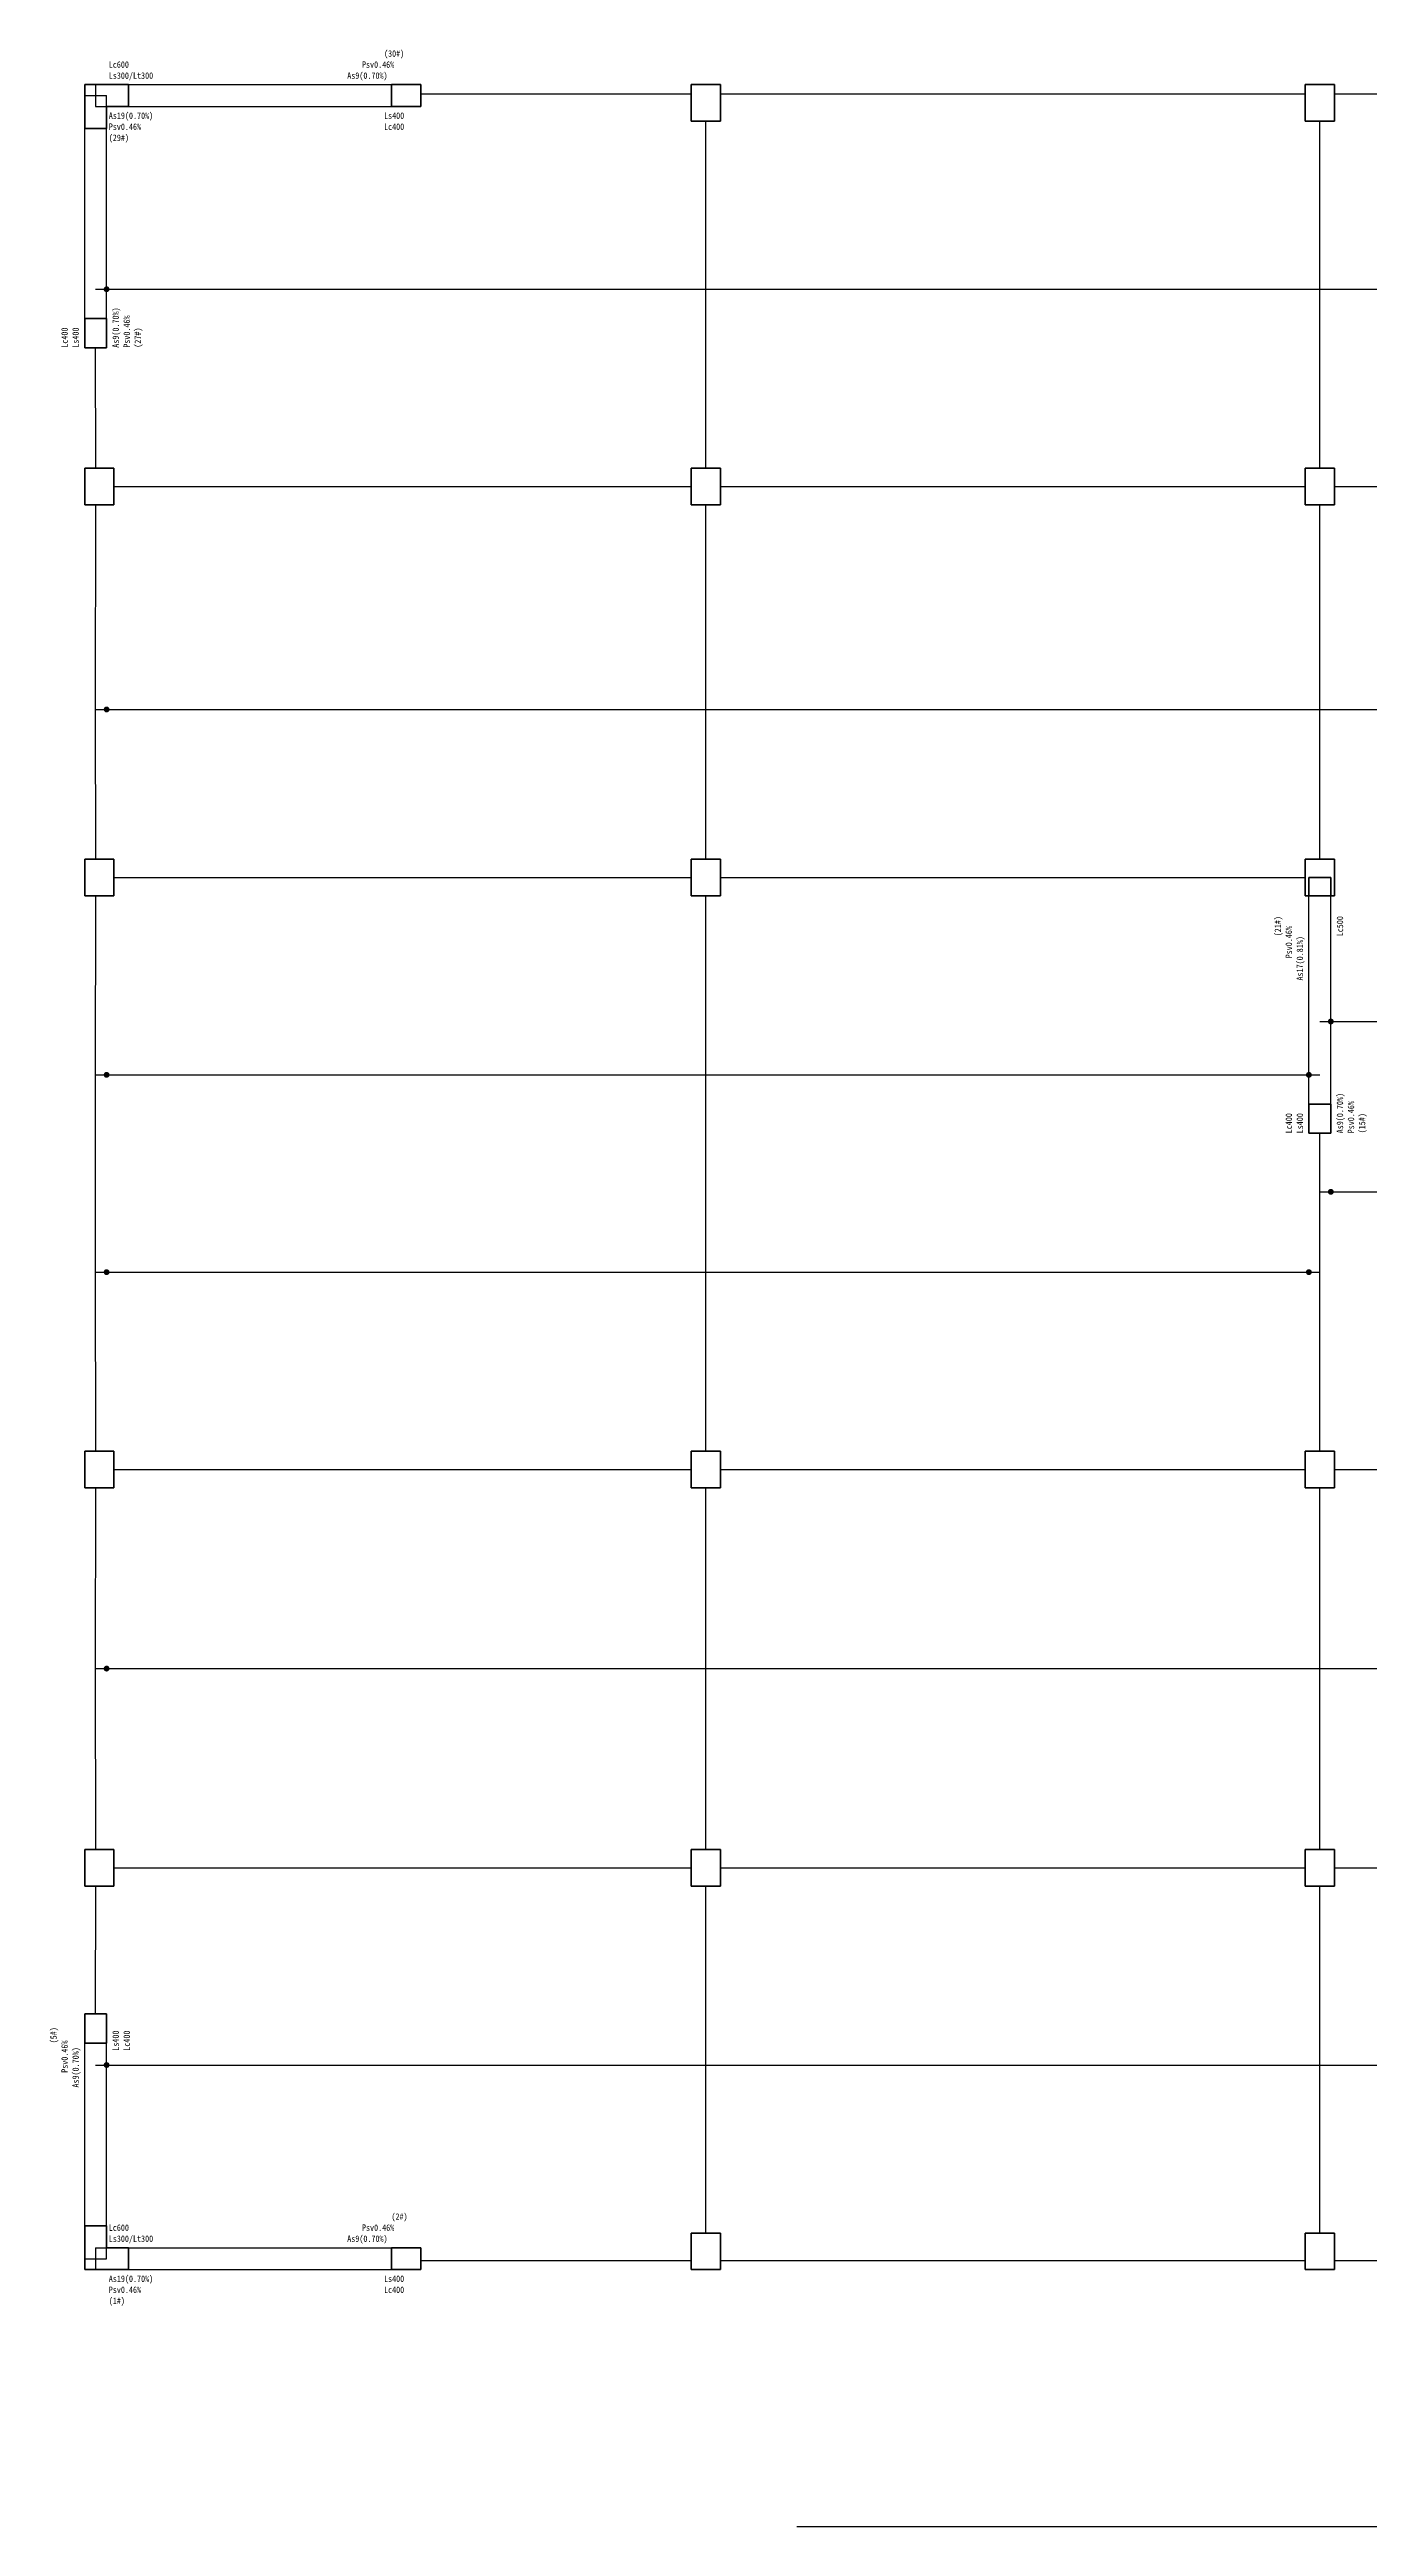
# Model space of a CAD drawing. Header units: millimetres. Extents: x -1455 to 850709, y 32926 to 221881.
# Drawn here: x 311019 to 329078, y 187986 to 221881 of the extents above; entities that cross this region are included whole.
import ezdxf
from ezdxf.enums import TextEntityAlignment as Align

# ---------------------------------------------------------------- set-up
doc = ezdxf.new("R2010")
doc.units = ezdxf.units.MM
for name, color, linetype, lineweight in [('层15100', 134, 'Continuous', 25), ('层15101', 52, 'Continuous', 25), ('层15103', 84, 'Continuous', 25), ('层15105', 6, 'Continuous', 25), ('层15200', 7, 'Continuous', 25), ('层15226', 7, 'Continuous', 25)]:
    doc.layers.add(name, color=color, linetype=linetype, lineweight=lineweight)
doc.styles.add('宋体', font='')
doc.styles.get('宋体').set_extended_font_data('宋体')

# ---------------------------------------------------------------- blocks, each defined once
blk = doc.blocks.new('20BY')
at = {"layer": '层15100'}
for p, q in [((16.1, 41.274), (19.8, 41.274)), ((20.2, 41.275), (28.2, 41.275)), ((28.6, 41.275), (33.8, 41.275)), ((20, 38.6), (20, 40.9)), ((28.4, 38.6), (28.4, 40.9)), ((11.65, 38.6), (20, 38.6)), ((20, 36.15), (20, 38.6)), ((20, 38.6), (28.4, 38.6)), ((28.4, 36.15), (28.4, 38.6)), ((28.4, 38.6), (34, 38.6)), ((11.65, 32.85), (11.651, 35.65)), ((11.9, 35.9), (19.8, 35.9)), ((20, 32.85), (20, 35.65)), ((20.2, 35.9), (28.2, 35.9)), ((28.4, 32.85), (28.4, 35.65)), ((28.6, 35.9), (31.4, 35.9)), ((11.651, 30.8), (11.65, 32.85)), ((20, 30.8), (20, 32.85)), ((28.4, 30.8), (28.4, 32.85)), ((11.9, 30.55), (19.8, 30.55)), ((20.2, 30.55), (28.2, 30.55)), ((11.65, 27.85), (11.651, 30.3)), ((20, 27.85), (20, 30.3)), ((28.4, 28.58), (31.375, 28.58)), ((11.65, 25.15), (11.65, 27.85)), ((20, 25.15), (20, 27.85)), ((28.4, 26.25), (28.4, 27.05)), ((28.4, 25.15), (28.4, 26.25)), ((11.651, 22.7), (11.65, 25.15)), ((20, 22.7), (20, 25.15)), ((28.4, 22.7), (28.4, 25.15)), ((11.9, 22.45), (19.8, 22.45)), ((20.2, 22.45), (28.2, 22.45)), ((28.6, 22.45), (31.375, 22.45)), ((11.65, 19.725), (11.651, 22.2)), ((20, 19.725), (20, 22.2)), ((28.4, 19.725), (28.4, 22.2)), ((11.651, 17.25), (11.65, 19.725)), ((20, 17.25), (20, 19.725)), ((28.4, 17.25), (28.4, 19.725)), ((11.9, 17), (19.8, 17)), ((20.2, 17), (28.2, 17)), ((28.6, 17), (33.8, 17)), ((20, 14.3), (20, 16.75)), ((28.4, 14.3), (28.4, 16.75)), ((11.65, 14.3), (20, 14.3)), ((20, 12), (20, 14.3)), ((20, 14.3), (28.4, 14.3)), ((28.4, 12), (28.4, 14.3)), ((28.4, 14.3), (34, 14.3)), ((16.1, 11.626), (19.8, 11.625)), ((20.2, 11.625), (28.2, 11.625)), ((28.6, 11.625), (33.8, 11.625))]:
    blk.add_line(p, q, dxfattribs=at)
at = {"layer": '层15100', "color": 2}
for p, q in [((11.651, 36.15), (11.65, 37.8)), ((11.65, 15), (11.651, 16.75))]:
    blk.add_line(p, q, dxfattribs=at)
at = {"layer": '层15100', "color": 4}
for p, q in [((11.65, 32.85), (20, 32.85)), ((20, 32.85), (28.4, 32.85)), ((28.4, 32.85), (31.4, 32.85)), ((11.65, 27.85), (20, 27.85)), ((20, 27.85), (28.4, 27.85)), ((28.4, 26.25), (31.375, 26.25)), ((11.65, 25.15), (20, 25.15)), ((20, 25.15), (28.4, 25.15)), ((11.65, 19.725), (20, 19.725)), ((20, 19.725), (28.4, 19.725)), ((28.4, 19.725), (31.4, 19.725))]:
    blk.add_line(p, q, dxfattribs=at)
at = {"layer": '层15100', "color": 1, "linetype": 'Continuous', "const_width": 0.04}
for points in [[(11.82, 38.6, 1), (11.78, 38.6, 1)], [(11.82, 32.85, 1), (11.78, 32.85, 1)], [(28.57, 28.58, 1), (28.53, 28.58, 1)], [(11.82, 27.85, 1), (11.78, 27.85, 1)], [(28.27, 27.85, 1), (28.23, 27.85, 1)], [(28.57, 26.25, 1), (28.53, 26.25, 1)], [(11.82, 25.15, 1), (11.78, 25.15, 1)], [(28.27, 25.15, 1), (28.23, 25.15, 1)], [(11.82, 19.725, 1), (11.78, 19.725, 1)], [(11.82, 14.3, 1), (11.78, 14.3, 1)]]:
    blk.add_lwpolyline(points, format="xyb", close=True, dxfattribs=at)
at = {"layer": '层15103'}
for p, q in [((11.65, 41.4), (16.1, 41.4)), ((11.65, 41.4), (11.65, 41.1)), ((16.1, 41.4), (16.1, 41.1)), ((11.5, 38.6), (11.5, 41.25)), ((11.5, 41.25), (11.8, 41.25)), ((11.65, 41.1), (16.1, 41.1)), ((11.8, 38.6), (11.8, 41.25)), ((11.5, 37.8), (11.5, 38.6)), ((11.8, 37.8), (11.8, 38.6)), ((11.5, 37.8), (11.8, 37.8)), ((28.25, 28.58), (28.25, 30.3)), ((28.55, 28.58), (28.55, 30.3)), ((28.25, 27.85), (28.25, 28.58)), ((28.55, 27.85), (28.55, 28.58)), ((28.25, 27.05), (28.25, 27.85)), ((28.55, 27.05), (28.55, 27.85)), ((28.25, 27.05), (28.55, 27.05)), ((11.5, 14.3), (11.5, 15)), ((11.5, 15), (11.8, 15)), ((11.8, 14.3), (11.8, 15)), ((11.5, 11.65), (11.5, 14.3)), ((11.8, 11.65), (11.8, 14.3)), ((11.5, 11.65), (11.8, 11.65)), ((11.65, 11.8), (16.1, 11.8)), ((11.65, 11.8), (11.65, 11.5)), ((16.1, 11.8), (16.1, 11.5)), ((11.65, 11.5), (16.1, 11.5))]:
    blk.add_line(p, q, dxfattribs=at)
at = {"layer": '层15200'}
blk.add_line((21.244, 7.986), (51.256, 7.986), dxfattribs=at)
at = {"layer": '层15226', "style": '宋体', "width": 0.8}
for s, p in [('Lc600', (11.83, 41.631)), ('Psv0.46%', (15.294, 41.631)), ('(30#)', (15.596, 41.782)), ('Ls300/Lt300', (11.83, 41.48)), ('As9(0.70%)', (15.092, 41.48)), ('(2#)', (15.697, 12.182)), ('Lc600', (11.83, 12.031)), ('Ls300/Lt300', (11.83, 11.88)), ('As9(0.70%)', (15.092, 11.88)), ('Psv0.46%', (15.294, 12.031))]:
    blk.add_text(s, height=0.0882, dxfattribs=at).set_placement(p)
for s, p in [('As19(0.70%)', (11.83, 41.02)), ('Ls400', (15.596, 41.02)), ('Psv0.46%', (11.83, 40.869)), ('(29#)', (11.83, 40.718)), ('Lc400', (15.596, 40.869)), ('As19(0.70%)', (11.83, 11.42)), ('Psv0.46%', (11.83, 11.269)), ('Ls400', (15.596, 11.42)), ('Lc400', (15.596, 11.269)), ('(1#)', (11.83, 11.118))]:
    blk.add_text(s, height=0.0882, dxfattribs=at).set_placement(p, align=Align.TOP_LEFT)
for s, rotation, p in [('Lc400', 89.9997, (11.269, 37.8)), ('Ls400', 89.9997, (11.42, 37.8)), ('(21#)', 89.9998, (27.868, 29.746)), ('Psv0.46%', 89.9998, (28.019, 29.444)), ('As17(0.81%)', 89.9998, (28.17, 29.141)), ('Lc400', 89.9997, (28.019, 27.05)), ('Ls400', 89.9997, (28.17, 27.05)), ('(5#)', 89.9998, (11.118, 14.597)), ('Psv0.46%', 89.9998, (11.269, 14.194)), ('As9(0.70%)', 89.9998, (11.42, 13.992))]:
    blk.add_text(s, height=0.0882, rotation=rotation, dxfattribs=at).set_placement(p)
for s, rotation, p in [('As9(0.70%)', 89.9997, (11.88, 37.8)), ('Psv0.46%', 89.9997, (12.031, 37.8)), ('(27#)', 89.9997, (12.182, 37.8)), ('Lc500', 89.9998, (28.63, 29.746)), ('As9(0.70%)', 89.9997, (28.63, 27.05)), ('Psv0.46%', 89.9997, (28.781, 27.05)), ('(15#)', 89.9997, (28.932, 27.05)), ('Ls400', 89.9998, (11.88, 14.496)), ('Lc400', 89.9998, (12.031, 14.496))]:
    blk.add_text(s, height=0.0882, rotation=rotation, dxfattribs=at).set_placement(p, align=Align.TOP_LEFT)
at = {"layer": '层15101'}
mesh = blk.add_polyface(dxfattribs=at)
corners = [(19.8, 40.9), (20.2, 40.9), (20.2, 40.9), (19.8, 40.9), (20.2, 40.9), (20.2, 41.4), (20.2, 41.4), (20.2, 40.9), (20.2, 41.4), (19.8, 41.4), (19.8, 41.4), (20.2, 41.4), (19.8, 41.4), (19.8, 40.9), (19.8, 40.9), (19.8, 41.4)]
mesh.append_faces([[corners[k] for k in face] for face in [(0, 1, 2, 3), (4, 5, 6, 7), (8, 9, 10, 11), (12, 13, 14, 15)]])
mesh = blk.add_polyface(dxfattribs=at)
corners = [(28.2, 40.9), (28.6, 40.9), (28.6, 40.9), (28.2, 40.9), (28.6, 40.9), (28.6, 41.4), (28.6, 41.4), (28.6, 40.9), (28.6, 41.4), (28.2, 41.4), (28.2, 41.4), (28.6, 41.4), (28.2, 41.4), (28.2, 40.9), (28.2, 40.9), (28.2, 41.4)]
mesh.append_faces([[corners[k] for k in face] for face in [(0, 1, 2, 3), (4, 5, 6, 7), (8, 9, 10, 11), (12, 13, 14, 15)]])
mesh = blk.add_polyface(dxfattribs=at)
corners = [(11.5, 35.65), (11.9, 35.65), (11.9, 35.65), (11.5, 35.65), (11.9, 35.65), (11.9, 36.15), (11.9, 36.15), (11.9, 35.65), (11.9, 36.15), (11.5, 36.15), (11.5, 36.15), (11.9, 36.15), (11.5, 36.15), (11.5, 35.65), (11.5, 35.65), (11.5, 36.15)]
mesh.append_faces([[corners[k] for k in face] for face in [(0, 1, 2, 3), (4, 5, 6, 7), (8, 9, 10, 11), (12, 13, 14, 15)]])
mesh = blk.add_polyface(dxfattribs=at)
corners = [(19.8, 35.65), (20.2, 35.65), (20.2, 35.65), (19.8, 35.65), (20.2, 35.65), (20.2, 36.15), (20.2, 36.15), (20.2, 35.65), (20.2, 36.15), (19.8, 36.15), (19.8, 36.15), (20.2, 36.15), (19.8, 36.15), (19.8, 35.65), (19.8, 35.65), (19.8, 36.15)]
mesh.append_faces([[corners[k] for k in face] for face in [(0, 1, 2, 3), (4, 5, 6, 7), (8, 9, 10, 11), (12, 13, 14, 15)]])
mesh = blk.add_polyface(dxfattribs=at)
corners = [(28.2, 35.65), (28.6, 35.65), (28.6, 35.65), (28.2, 35.65), (28.6, 35.65), (28.6, 36.15), (28.6, 36.15), (28.6, 35.65), (28.6, 36.15), (28.2, 36.15), (28.2, 36.15), (28.6, 36.15), (28.2, 36.15), (28.2, 35.65), (28.2, 35.65), (28.2, 36.15)]
mesh.append_faces([[corners[k] for k in face] for face in [(0, 1, 2, 3), (4, 5, 6, 7), (8, 9, 10, 11), (12, 13, 14, 15)]])
mesh = blk.add_polyface(dxfattribs=at)
corners = [(11.5, 30.3), (11.9, 30.3), (11.9, 30.3), (11.5, 30.3), (11.9, 30.3), (11.9, 30.8), (11.9, 30.8), (11.9, 30.3), (11.9, 30.8), (11.5, 30.8), (11.5, 30.8), (11.9, 30.8), (11.5, 30.8), (11.5, 30.3), (11.5, 30.3), (11.5, 30.8)]
mesh.append_faces([[corners[k] for k in face] for face in [(0, 1, 2, 3), (4, 5, 6, 7), (8, 9, 10, 11), (12, 13, 14, 15)]])
mesh = blk.add_polyface(dxfattribs=at)
corners = [(19.8, 30.3), (20.2, 30.3), (20.2, 30.3), (19.8, 30.3), (20.2, 30.3), (20.2, 30.8), (20.2, 30.8), (20.2, 30.3), (20.2, 30.8), (19.8, 30.8), (19.8, 30.8), (20.2, 30.8), (19.8, 30.8), (19.8, 30.3), (19.8, 30.3), (19.8, 30.8)]
mesh.append_faces([[corners[k] for k in face] for face in [(0, 1, 2, 3), (4, 5, 6, 7), (8, 9, 10, 11), (12, 13, 14, 15)]])
mesh = blk.add_polyface(dxfattribs=at)
corners = [(28.2, 30.3), (28.6, 30.3), (28.6, 30.3), (28.2, 30.3), (28.6, 30.3), (28.6, 30.8), (28.6, 30.8), (28.6, 30.3), (28.6, 30.8), (28.2, 30.8), (28.2, 30.8), (28.6, 30.8), (28.2, 30.8), (28.2, 30.3), (28.2, 30.3), (28.2, 30.8)]
mesh.append_faces([[corners[k] for k in face] for face in [(0, 1, 2, 3), (4, 5, 6, 7), (8, 9, 10, 11), (12, 13, 14, 15)]])
mesh = blk.add_polyface(dxfattribs=at)
corners = [(11.5, 22.2), (11.9, 22.2), (11.9, 22.2), (11.5, 22.2), (11.9, 22.2), (11.9, 22.7), (11.9, 22.7), (11.9, 22.2), (11.9, 22.7), (11.5, 22.7), (11.5, 22.7), (11.9, 22.7), (11.5, 22.7), (11.5, 22.2), (11.5, 22.2), (11.5, 22.7)]
mesh.append_faces([[corners[k] for k in face] for face in [(0, 1, 2, 3), (4, 5, 6, 7), (8, 9, 10, 11), (12, 13, 14, 15)]])
mesh = blk.add_polyface(dxfattribs=at)
corners = [(19.8, 22.2), (20.2, 22.2), (20.2, 22.2), (19.8, 22.2), (20.2, 22.2), (20.2, 22.7), (20.2, 22.7), (20.2, 22.2), (20.2, 22.7), (19.8, 22.7), (19.8, 22.7), (20.2, 22.7), (19.8, 22.7), (19.8, 22.2), (19.8, 22.2), (19.8, 22.7)]
mesh.append_faces([[corners[k] for k in face] for face in [(0, 1, 2, 3), (4, 5, 6, 7), (8, 9, 10, 11), (12, 13, 14, 15)]])
mesh = blk.add_polyface(dxfattribs=at)
corners = [(28.2, 22.2), (28.6, 22.2), (28.6, 22.2), (28.2, 22.2), (28.6, 22.2), (28.6, 22.7), (28.6, 22.7), (28.6, 22.2), (28.6, 22.7), (28.2, 22.7), (28.2, 22.7), (28.6, 22.7), (28.2, 22.7), (28.2, 22.2), (28.2, 22.2), (28.2, 22.7)]
mesh.append_faces([[corners[k] for k in face] for face in [(0, 1, 2, 3), (4, 5, 6, 7), (8, 9, 10, 11), (12, 13, 14, 15)]])
mesh = blk.add_polyface(dxfattribs=at)
corners = [(11.5, 16.75), (11.9, 16.75), (11.9, 16.75), (11.5, 16.75), (11.9, 16.75), (11.9, 17.25), (11.9, 17.25), (11.9, 16.75), (11.9, 17.25), (11.5, 17.25), (11.5, 17.25), (11.9, 17.25), (11.5, 17.25), (11.5, 16.75), (11.5, 16.75), (11.5, 17.25)]
mesh.append_faces([[corners[k] for k in face] for face in [(0, 1, 2, 3), (4, 5, 6, 7), (8, 9, 10, 11), (12, 13, 14, 15)]])
mesh = blk.add_polyface(dxfattribs=at)
corners = [(19.8, 16.75), (20.2, 16.75), (20.2, 16.75), (19.8, 16.75), (20.2, 16.75), (20.2, 17.25), (20.2, 17.25), (20.2, 16.75), (20.2, 17.25), (19.8, 17.25), (19.8, 17.25), (20.2, 17.25), (19.8, 17.25), (19.8, 16.75), (19.8, 16.75), (19.8, 17.25)]
mesh.append_faces([[corners[k] for k in face] for face in [(0, 1, 2, 3), (4, 5, 6, 7), (8, 9, 10, 11), (12, 13, 14, 15)]])
mesh = blk.add_polyface(dxfattribs=at)
corners = [(28.2, 16.75), (28.6, 16.75), (28.6, 16.75), (28.2, 16.75), (28.6, 16.75), (28.6, 17.25), (28.6, 17.25), (28.6, 16.75), (28.6, 17.25), (28.2, 17.25), (28.2, 17.25), (28.6, 17.25), (28.2, 17.25), (28.2, 16.75), (28.2, 16.75), (28.2, 17.25)]
mesh.append_faces([[corners[k] for k in face] for face in [(0, 1, 2, 3), (4, 5, 6, 7), (8, 9, 10, 11), (12, 13, 14, 15)]])
mesh = blk.add_polyface(dxfattribs=at)
corners = [(19.8, 11.5), (20.2, 11.5), (20.2, 11.5), (19.8, 11.5), (20.2, 11.5), (20.2, 12), (20.2, 12), (20.2, 11.5), (20.2, 12), (19.8, 12), (19.8, 12), (20.2, 12), (19.8, 12), (19.8, 11.5), (19.8, 11.5), (19.8, 12)]
mesh.append_faces([[corners[k] for k in face] for face in [(0, 1, 2, 3), (4, 5, 6, 7), (8, 9, 10, 11), (12, 13, 14, 15)]])
mesh = blk.add_polyface(dxfattribs=at)
corners = [(28.2, 11.5), (28.6, 11.5), (28.6, 11.5), (28.2, 11.5), (28.6, 11.5), (28.6, 12), (28.6, 12), (28.6, 11.5), (28.6, 12), (28.2, 12), (28.2, 12), (28.6, 12), (28.2, 12), (28.2, 11.5), (28.2, 11.5), (28.2, 12)]
mesh.append_faces([[corners[k] for k in face] for face in [(0, 1, 2, 3), (4, 5, 6, 7), (8, 9, 10, 11), (12, 13, 14, 15)]])
at = {"layer": '层15105'}
mesh = blk.add_polyface(dxfattribs=at)
corners = [(12.1, 41.1), (12.1, 41.4), (12.1, 41.4), (12.1, 41.1), (12.1, 41.4), (11.5, 41.4), (11.5, 41.4), (12.1, 41.4), (11.5, 41.4), (11.5, 40.8), (11.5, 40.8), (11.5, 41.4), (11.5, 40.8), (11.8, 40.8), (11.8, 40.8), (11.5, 40.8), (11.8, 40.8), (11.8, 41.1), (11.8, 41.1), (11.8, 40.8), (11.8, 41.1), (12.1, 41.1), (12.1, 41.1), (11.8, 41.1)]
mesh.append_faces([[corners[k] for k in face] for face in [(0, 1, 2, 3), (4, 5, 6, 7), (8, 9, 10, 11), (12, 13, 14, 15), (16, 17, 18, 19), (20, 21, 22, 23)]])
mesh = blk.add_polyface(dxfattribs=at)
corners = [(15.7, 41.4), (15.7, 41.1), (15.7, 41.1), (15.7, 41.4), (15.7, 41.1), (16.1, 41.1), (16.1, 41.1), (15.7, 41.1), (16.1, 41.1), (16.1, 41.4), (16.1, 41.4), (16.1, 41.1), (16.1, 41.4), (15.7, 41.4), (15.7, 41.4), (16.1, 41.4)]
mesh.append_faces([[corners[k] for k in face] for face in [(0, 1, 2, 3), (4, 5, 6, 7), (8, 9, 10, 11), (12, 13, 14, 15)]])
mesh = blk.add_polyface(dxfattribs=at)
corners = [(11.8, 38.2), (11.5, 38.2), (11.5, 38.2), (11.8, 38.2), (11.5, 38.2), (11.5, 37.8), (11.5, 37.8), (11.5, 38.2), (11.5, 37.8), (11.8, 37.8), (11.8, 37.8), (11.5, 37.8), (11.8, 37.8), (11.8, 38.2), (11.8, 38.2), (11.8, 37.8)]
mesh.append_faces([[corners[k] for k in face] for face in [(0, 1, 2, 3), (4, 5, 6, 7), (8, 9, 10, 11), (12, 13, 14, 15)]])
mesh = blk.add_polyface(dxfattribs=at)
corners = [(28.2, 30.8), (28.2, 30.3), (28.2, 30.3), (28.2, 30.8), (28.2, 30.3), (28.6, 30.3), (28.6, 30.3), (28.2, 30.3), (28.6, 30.3), (28.6, 30.8), (28.6, 30.8), (28.6, 30.3), (28.6, 30.8), (28.2, 30.8), (28.2, 30.8), (28.6, 30.8)]
mesh.append_faces([[corners[k] for k in face] for face in [(0, 1, 2, 3), (4, 5, 6, 7), (8, 9, 10, 11), (12, 13, 14, 15)]])
mesh = blk.add_polyface(dxfattribs=at)
corners = [(28.25, 30.3), (28.55, 30.3), (28.55, 30.3), (28.25, 30.3), (28.55, 30.3), (28.55, 30.55), (28.55, 30.55), (28.55, 30.3), (28.55, 30.55), (28.25, 30.55), (28.25, 30.55), (28.55, 30.55), (28.25, 30.55), (28.25, 30.3), (28.25, 30.3), (28.25, 30.55)]
mesh.append_faces([[corners[k] for k in face] for face in [(0, 1, 2, 3), (4, 5, 6, 7), (8, 9, 10, 11), (12, 13, 14, 15)]])
mesh = blk.add_polyface(dxfattribs=at)
corners = [(28.55, 27.45), (28.25, 27.45), (28.25, 27.45), (28.55, 27.45), (28.25, 27.45), (28.25, 27.05), (28.25, 27.05), (28.25, 27.45), (28.25, 27.05), (28.55, 27.05), (28.55, 27.05), (28.25, 27.05), (28.55, 27.05), (28.55, 27.45), (28.55, 27.45), (28.55, 27.05)]
mesh.append_faces([[corners[k] for k in face] for face in [(0, 1, 2, 3), (4, 5, 6, 7), (8, 9, 10, 11), (12, 13, 14, 15)]])
mesh = blk.add_polyface(dxfattribs=at)
corners = [(11.5, 14.6), (11.8, 14.6), (11.8, 14.6), (11.5, 14.6), (11.8, 14.6), (11.8, 15), (11.8, 15), (11.8, 14.6), (11.8, 15), (11.5, 15), (11.5, 15), (11.8, 15), (11.5, 15), (11.5, 14.6), (11.5, 14.6), (11.5, 15)]
mesh.append_faces([[corners[k] for k in face] for face in [(0, 1, 2, 3), (4, 5, 6, 7), (8, 9, 10, 11), (12, 13, 14, 15)]])
mesh = blk.add_polyface(dxfattribs=at)
corners = [(12.1, 11.5), (12.1, 11.8), (12.1, 11.8), (12.1, 11.5), (12.1, 11.8), (11.8, 11.8), (11.8, 11.8), (12.1, 11.8), (11.8, 11.8), (11.8, 12.1), (11.8, 12.1), (11.8, 11.8), (11.8, 12.1), (11.5, 12.1), (11.5, 12.1), (11.8, 12.1), (11.5, 12.1), (11.5, 11.5), (11.5, 11.5), (11.5, 12.1), (11.5, 11.5), (12.1, 11.5), (12.1, 11.5), (11.5, 11.5)]
mesh.append_faces([[corners[k] for k in face] for face in [(0, 1, 2, 3), (4, 5, 6, 7), (8, 9, 10, 11), (12, 13, 14, 15), (16, 17, 18, 19), (20, 21, 22, 23)]])
mesh = blk.add_polyface(dxfattribs=at)
corners = [(15.7, 11.8), (15.7, 11.5), (15.7, 11.5), (15.7, 11.8), (15.7, 11.5), (16.1, 11.5), (16.1, 11.5), (15.7, 11.5), (16.1, 11.5), (16.1, 11.8), (16.1, 11.8), (16.1, 11.5), (16.1, 11.8), (15.7, 11.8), (15.7, 11.8), (16.1, 11.8)]
mesh.append_faces([[corners[k] for k in face] for face in [(0, 1, 2, 3), (4, 5, 6, 7), (8, 9, 10, 11), (12, 13, 14, 15)]])

msp = doc.modelspace()

# ---------------------------------------------------------------- block references
at = {"xscale": 1000, "yscale": 1000, "zscale": 1000}
msp.add_blockref('20BY', (300000, 180000), dxfattribs=at)

doc.saveas('drawing.dxf')
